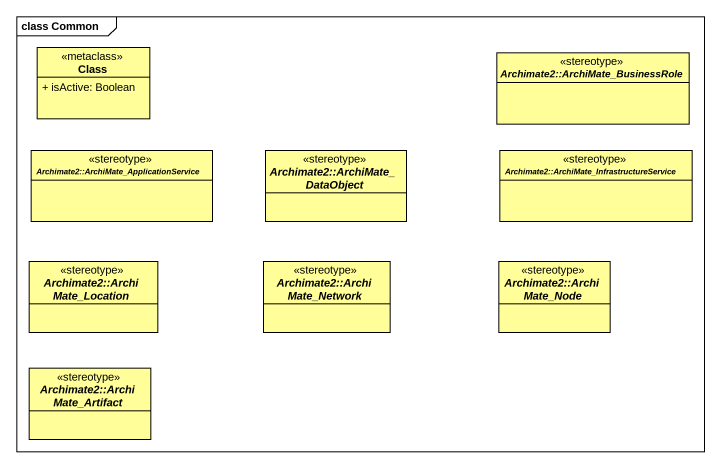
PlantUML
@startuml
mainframe class Common
hide circle
hide empty members
skinparam classAttributeIconSize 0
class "Class" as Class_ <<metaclass>> #FFFE99 {
  + isActive: Boolean
}
abstract class "Archimate2::ArchiMate_BusinessRole" as Archimate2_ArchiMate <<stereotype>> #FFFE99
abstract class "Archimate2::ArchiMate_ApplicationService" as Archimate2_ArchiMate_2 <<stereotype>> #FFFE99
abstract class "Archimate2::ArchiMate_DataObject" as Archimate2_ArchiMate_3 <<stereotype>> #FFFE99
abstract class "Archimate2::ArchiMate_InfrastructureService" as Archimate2_ArchiMate_4 <<stereotype>> #FFFE99
abstract class "Archimate2::ArchiMate_Location" as Archimate2_ArchiMate_5 <<stereotype>> #FFFE99
abstract class "Archimate2::ArchiMate_Network" as Archimate2_ArchiMate_Network <<stereotype>> #FFFE99
abstract class "Archimate2::ArchiMate_Node" as Archimate2_ArchiMate_Node <<stereotype>> #FFFE99
abstract class "Archimate2::ArchiMate_Artifact" as Archimate2_ArchiMate_6 <<stereotype>> #FFFE99
@enduml
